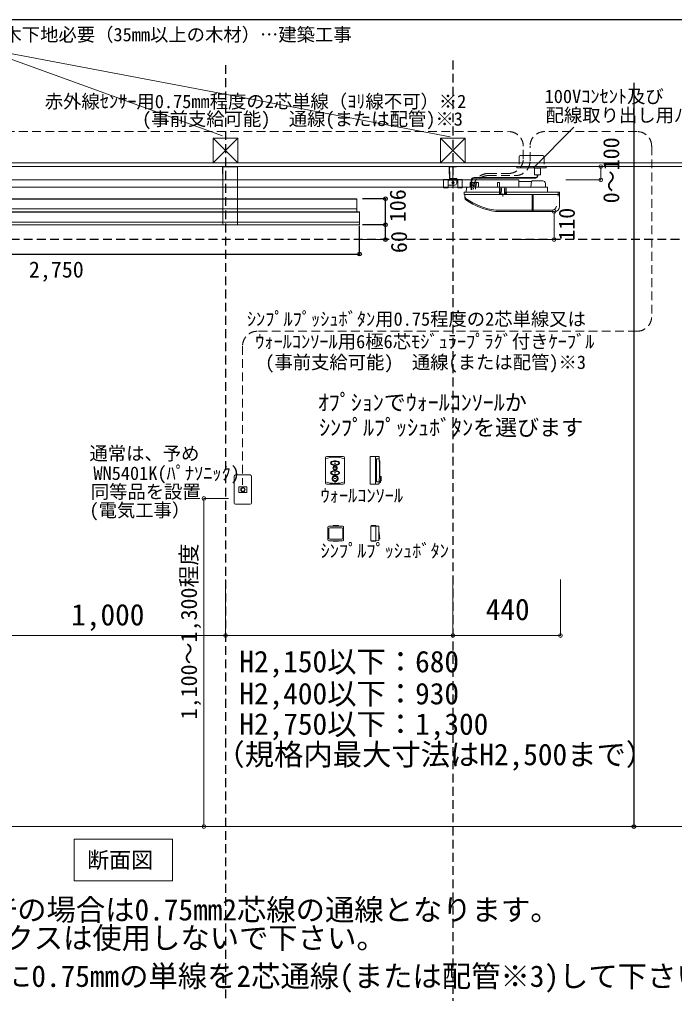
# Model space of a CAD drawing. Units: millimetres, scale not verified. Extents: x -6189 to 5985, y -4251 to 4224.
# Drawn here: x -801 to 1879, y 242 to 4224 of the extents above; entities that cross this region are included whole.
import ezdxf
from ezdxf.enums import TextEntityAlignment as Align

# ---------------------------------------------------------------- set-up
doc = ezdxf.new("R2010")
doc.units = ezdxf.units.MM
doc.header["$LTSCALE"] = 30
doc.header["$PDMODE"] = 32
doc.header["$PDSIZE"] = 15
doc.linetypes.add('DASHED1', pattern=[1.8, 1.2, -0.6])
doc.layers.add('0-0_枠線', color=7, linetype='Continuous')
for name, color, linetype, lineweight in [('2-1_断面', 7, 'Continuous', 18), ('2-3_配線', 7, 'DASHED1', 18), ('2-4', 7, 'Continuous', 18), ('A-0', 7, 'Continuous', 18)]:
    doc.layers.add(name, color=color, linetype=linetype, lineweight=lineweight)
doc.styles.add('ＭＳ ゴシック', font='')
doc.styles.get('ＭＳ ゴシック').set_extended_font_data('MS Gothic')

msp = doc.modelspace()

# ---------------------------------------------------------------- linework, layer by layer
at = {"layer": '0-0_枠線', "color": 6}
msp.add_line((-6189.44, 4224.29), (5980.98, 4224.29), dxfattribs=at)
at = {"layer": '0-0_枠線', "color": 4, "linetype": 'DASHED1'}
for p, q in [((42.43, 4037.87), (42.43, -2299.65)), ((972.43, 4056.22), (972.43, -3202.51)), ((2763.04, 3324.25), (-5074.14, 3324.25))]:
    msp.add_line(p, q, dxfattribs=at)
at = {"layer": '0-0_枠線', "color": 4}
for p, q in [((1712.92, 3965.06), (1712.92, 924.25)), ((696.56, 3491.13), (602.3, 3491.13)), ((696.56, 3385.13), (696.56, 3491.13)), ((590.74, 3264.91), (590.74, 3380.07)), ((696.56, 3385.13), (602.3, 3385.13)), ((696.56, 3324.25), (696.56, 3385.13)), ((-2157.58, 3264.91), (590.74, 3264.91))]:
    msp.add_line(p, q, dxfattribs=at)
for p in [(696.56, 3491.13), (696.56, 3385.13), (696.56, 3324.25), (590.74, 3264.91), (1712.92, 924.25)]:
    msp.add_point(p, dxfattribs=at)
at = {"layer": '2-1_断面'}
msp.add_line((-2853.42, 924.25), (2002.48, 924.25), dxfattribs=at)
at = {"layer": '2-3_配線'}
for p, q in [((1725.52, 2949.4), (172.02, 2949.4)), ((112.02, 2889.4), (112.02, 2321.17))]:
    msp.add_line(p, q, dxfattribs=at)
msp.add_arc((172.02, 2889.4), 60, 90, 180, dxfattribs=at)
at = {"layer": '2-4'}
for p, q in [((-964.54, 4108.41), (29.64, 3748.13)), ((-964.54, 4108.41), (961.16, 3745.12)), ((1467.64, 3783.88), (1303.24, 3619.48)), ((92.26, 3638.33), (-7.74, 3738.33)), ((92.26, 3738.33), (-7.74, 3638.33)), ((-7.74, 3738.33), (-7.74, 3638.33)), ((-7.74, 3738.33), (92.26, 3738.33)), ((92.26, 3738.33), (92.26, 3638.33)), ((1022.26, 3738.33), (922.26, 3638.33)), ((922.26, 3738.33), (1022.26, 3638.33)), ((922.26, 3738.33), (922.26, 3638.33)), ((922.26, 3738.33), (1022.26, 3738.33)), ((1022.26, 3738.33), (1022.26, 3637.78)), ((1340.15, 3668.33), (1248.15, 3668.33)), ((1968.8, 3638.33), (-2216.57, 3638.33)), ((1243.15, 3663.33), (1243.15, 3632.33)), ((1345.15, 3663.33), (1345.15, 3632.33)), ((1968.8, 3623.33), (-2216.57, 3623.33)), ((31.55, 3593.23), (31.55, 3385.13)), ((31.95, 3623.23), (59.95, 3623.23)), ((59.95, 3623.23), (59.95, 3621.63)), ((59.95, 3621.63), (91.55, 3621.63)), ((91.55, 3385.13), (91.55, 3621.63)), ((958.66, 3574.31), (958.66, 3602.31)), ((960.26, 3602.31), (958.66, 3602.31)), ((959.06, 3623.17), (987.06, 3623.17)), ((960.26, 3602.31), (960.26, 3573.91)), ((987.06, 3623.17), (987.06, 3621.57)), ((1316.98, 3583), (1316.98, 3589.21)), ((1319.47, 3583), (1319.47, 3589.21)), ((960.26, 3573.91), (988.66, 3573.91)), ((960.66, 3572.31), (988.66, 3572.31)), ((962.57, 3573.91), (986.21, 3573.91)), ((988.66, 3572.31), (988.66, 3573.91)), ((1047.52, 3568), (1047.52, 3528.21)), ((1050.01, 3568), (1050.01, 3528.21)), ((1057.52, 3578), (1311.98, 3578)), ((1057.52, 3575.51), (1311.98, 3575.51)), ((-1832.01, 3489.53), (579.74, 3489.53)), ((-1825.81, 3449.53), (579.74, 3449.53)), ((-1824.05, 3438.13), (579.74, 3438.13)), ((-1758.46, 3438.13), (590.74, 3438.13)), ((-1758.46, 3436.13), (590.74, 3436.13)), ((590.74, 3385.13), (590.74, 3438.13)), ((-1758.46, 3396.13), (590.74, 3396.13)), ((-1758.46, 3385.13), (590.74, 3385.13)), ((451.75, 2329.47), (451.75, 2432.47)), ((523.75, 2437.47), (456.75, 2437.47)), ((528.75, 2329.47), (528.75, 2432.47)), ((634.37, 2325.47), (634.37, 2436.47)), ((635.37, 2437.47), (655.37, 2437.47)), ((655.37, 2324.47), (655.37, 2437.47)), ((655.37, 2437.47), (668.5, 2437.47)), ((487.17, 2410.47), (493.11, 2410.47)), ((487.17, 2390.47), (493.11, 2390.47)), ((660.37, 2334.47), (660.37, 2427.47)), ((661.37, 2428.47), (670.95, 2428.47)), ((671.44, 2419.47), (673.95, 2419.47)), ((672.1, 2401.47), (673.95, 2401.47)), ((672.15, 2399.47), (673.95, 2399.47)), ((673.95, 2401.47), (673.95, 2419.47)), ((673.95, 2381.47), (673.95, 2399.47)), ((77.94, 2246.76), (77.94, 2356.76)), ((142.94, 2361.76), (82.94, 2361.76)), ((147.94, 2246.76), (147.94, 2356.76)), ((487.17, 2370.47), (493.11, 2370.47)), ((672.02, 2357.47), (675.95, 2357.47)), ((672.13, 2361.47), (673.95, 2361.47)), ((672.36, 2379.47), (673.95, 2379.47)), ((672.37, 2381.47), (673.95, 2381.47)), ((673.95, 2361.47), (673.95, 2379.47)), ((678.95, 2355.47), (675.95, 2357.47)), ((675.95, 2336.47), (675.95, 2357.47)), ((678.95, 2338.47), (678.95, 2355.47)), ((96.32, 2289.99), (96.32, 2313.21)), ((96.32, 2313.21), (129.19, 2313.21)), ((129.19, 2313.21), (129.19, 2289.99)), ((456.75, 2324.47), (523.75, 2324.47)), ((486.26, 2335.12), (486.13, 2337.31)), ((487.17, 2346.97), (493.11, 2346.97)), ((494.24, 2335.12), (494.37, 2337.31)), ((635.37, 2324.47), (655.37, 2324.47)), ((655.37, 2324.47), (668.5, 2324.47)), ((661.37, 2333.47), (670.95, 2333.47)), ((675.95, 2336.47), (671.13, 2336.47)), ((678.95, 2338.47), (675.95, 2336.47)), ((129.19, 2289.99), (96.32, 2289.99)), ((82.94, 2241.76), (142.94, 2241.76)), ((521.44, 2152.81), (465.44, 2152.81)), ((482.94, 2154.81), (503.94, 2154.81)), ((482.94, 2154.81), (482.94, 2152.81)), ((503.94, 2154.81), (503.94, 2152.81)), ((637.36, 2152.81), (657.36, 2152.81)), ((638.36, 2154.81), (638.36, 2152.81)), ((638.36, 2154.81), (657.36, 2154.81)), ((657.36, 2154.81), (657.36, 2090.81)), ((668.45, 2151.89), (657.36, 2152.81)), ((669.36, 2094.73), (669.36, 2150.89)), ((461.44, 2096.81), (461.44, 2148.81)), ((463.94, 2103.81), (463.94, 2140.81)), ((464.44, 2103.31), (464.44, 2141.31)), ((518.44, 2145.31), (468.44, 2145.31)), ((517.94, 2145.81), (468.94, 2145.81)), ((522.44, 2103.31), (522.44, 2141.31)), ((522.94, 2140.81), (522.94, 2103.81)), ((525.44, 2096.81), (525.44, 2148.81)), ((465.44, 2092.81), (521.44, 2092.81)), ((468.44, 2099.31), (518.44, 2099.31)), ((517.94, 2098.81), (468.94, 2098.81)), ((482.94, 2092.81), (482.94, 2090.81)), ((503.94, 2090.81), (482.94, 2090.81)), ((503.94, 2092.81), (503.94, 2090.81)), ((638.36, 2092.81), (638.36, 2090.81)), ((638.36, 2090.81), (657.36, 2090.81)), ((668.45, 2093.73), (657.36, 2092.81)), ((669.36, 2099.31), (672.46, 2100.09))]:
    msp.add_line(p, q, dxfattribs=at)
at = {"layer": '2-4', "linetype": 'DASHED1'}
for p, q in [((-1342.76, 3766.05), (1200.27, 3766.05)), ((1725.52, 3766.05), (1347.97, 3766.05)), ((1260.27, 3654.71), (1260.27, 3706.05)), ((1287.97, 3645.83), (1287.97, 3706.05)), ((1785.52, 3706.05), (1785.52, 3009.4)), ((1115.18, 3585.83), (1227.97, 3585.83)), ((1116.3, 3594.71), (1200.27, 3594.71)), ((1056.3, 3534.71), (1056.3, 3529.86)), ((1065.18, 3535.83), (1065.18, 3529.86))]:
    msp.add_line(p, q, dxfattribs=at)
at = {"layer": '2-4', "color": 4}
for p, q in [((1577.44, 3622.78), (1434.06, 3622.78)), ((1577.44, 3622.78), (1577.44, 3568.31)), ((1577.44, 3568.31), (1434.06, 3568.31)), ((1386.58, 3439.28), (1251.94, 3439.28)), ((1386.58, 3439.28), (1386.58, 3324.25)), ((696.56, 3324.25), (602.3, 3324.25)), ((1386.58, 3324.25), (1251.94, 3324.25)), ((53.76, 2265.9), (-46.34, 2265.9)), ((-46.34, 2265.9), (-46.34, 924.25)), ((42.43, 1705.14), (42.43, 1934.88)), ((972.43, 1705.14), (972.43, 1934.88)), ((1412.43, 1705.14), (1412.43, 1934.88)), ((-957.57, 1705.14), (42.43, 1705.14)), ((42.43, 1705.14), (982.43, 1705.14)), ((982.43, 1705.14), (1412.43, 1705.14)), ((53.76, 924.25), (-46.34, 924.25)), ((1712.92, 924.25), (1759.49, 924.25))]:
    msp.add_line(p, q, dxfattribs=at)
at = {"layer": '2-4'}
for points in [[(29.95, 3621.23), (29.95, 3593.23), (31.55, 3593.23), (31.55, 3621.63), (59.95, 3621.63)], [(957.06, 3621.17), (957.06, 3593.17), (958.66, 3593.17), (958.66, 3621.57), (987.06, 3621.57)], [(-1832.26, 3491.13), (579.74, 3491.13), (579.74, 3438.13)], [(507.17, 2407.39), (507.98, 2408.91), (508.25, 2410.47), (507.98, 2412.03), (507.17, 2413.55), (505.84, 2414.97), (504.04, 2416.26), (501.82, 2417.36), (499.25, 2418.26), (496.41, 2418.93), (493.38, 2419.33), (490.25, 2419.47), (487.13, 2419.33), (484.09, 2418.93), (481.25, 2418.26), (478.68, 2417.36), (476.46, 2416.26), (474.66, 2414.97), (473.34, 2413.55), (472.52, 2412.03), (472.25, 2410.47), (472.52, 2408.91), (473.34, 2407.39)], [(473.34, 2407.39), (474.66, 2405.97), (476.46, 2404.69), (478.68, 2403.58), (481.25, 2402.68), (484.09, 2402.01), (487.13, 2401.61), (490.25, 2401.47)], [(505.29, 2408.08), (506.01, 2409.25), (506.25, 2410.47), (506.01, 2411.69), (505.29, 2412.86), (504.11, 2413.97), (502.51, 2414.97), (500.54, 2415.83), (498.25, 2416.53), (495.72, 2417.05), (493.03, 2417.36), (490.25, 2417.47), (487.47, 2417.36), (484.78, 2417.05), (482.25, 2416.53), (479.97, 2415.83), (477.99, 2414.97), (476.39, 2413.97), (475.22, 2412.86), (474.49, 2411.69), (474.25, 2410.47), (474.49, 2409.25), (475.22, 2408.08)], [(475.22, 2408.08), (476.39, 2406.97), (477.99, 2405.97), (479.97, 2405.11), (482.25, 2404.41), (484.78, 2403.89), (487.47, 2403.58), (490.25, 2403.47)], [(490.25, 2403.47), (493.03, 2403.58), (495.72, 2403.89), (498.25, 2404.41), (500.54, 2405.11), (502.51, 2405.97), (504.11, 2406.97), (505.29, 2408.08)], [(490.25, 2401.47), (493.38, 2401.61), (496.41, 2402.01), (499.25, 2402.68), (501.82, 2403.58), (504.04, 2404.69), (505.84, 2405.97), (507.17, 2407.39)], [(637.36, 2152.81), (637.36, 2092.81), (657.36, 2092.81)]]:
    msp.add_lwpolyline(points, dxfattribs=at)
for points in [[(1234.15, 3617.78), (1354.15, 3617.78), (1354.15, 3622.78), (1234.15, 3622.78)], [(1330.25, 3616.59), (1306.6, 3616.59), (1306.6, 3589.21), (1330.25, 3589.21)], [(490.25, 2379.47), (487.13, 2379.33), (484.09, 2378.93), (481.25, 2378.26), (478.68, 2377.36), (476.46, 2376.26), (474.66, 2374.97), (473.34, 2373.55), (472.52, 2372.03), (472.25, 2370.47), (472.52, 2368.91), (473.34, 2367.39), (474.66, 2365.97), (476.46, 2364.69), (478.68, 2363.58), (481.25, 2362.68), (484.09, 2362.01), (487.13, 2361.61), (490.25, 2361.47), (493.38, 2361.61), (496.41, 2362.01), (499.25, 2362.68), (501.82, 2363.58), (504.04, 2364.69), (505.84, 2365.97), (507.17, 2367.39), (507.98, 2368.91), (508.25, 2370.47), (507.98, 2372.03), (507.17, 2373.55), (505.84, 2374.97), (504.04, 2376.26), (501.82, 2377.36), (499.25, 2378.26), (496.41, 2378.93), (493.38, 2379.33)], [(490.25, 2377.47), (487.47, 2377.36), (484.78, 2377.05), (482.25, 2376.53), (479.97, 2375.83), (477.99, 2374.97), (476.39, 2373.97), (475.22, 2372.86), (474.49, 2371.69), (474.25, 2370.47), (474.49, 2369.25), (475.22, 2368.08), (476.39, 2366.97), (477.99, 2365.97), (479.97, 2365.11), (482.25, 2364.41), (484.78, 2363.89), (487.47, 2363.58), (490.25, 2363.47), (493.03, 2363.58), (495.72, 2363.89), (498.25, 2364.41), (500.54, 2365.11), (502.51, 2365.97), (504.11, 2366.97), (505.29, 2368.08), (506.01, 2369.25), (506.25, 2370.47), (506.01, 2371.69), (505.29, 2372.86), (504.11, 2373.97), (502.51, 2374.97), (500.54, 2375.83), (498.25, 2376.53), (495.72, 2377.05), (493.03, 2377.36)], [(675.95, 2336.47), (674.93, 2336.47), (674.93, 2331.56), (675.95, 2331.56)], [(-576.63, 872.84), (-175.3, 872.84), (-175.3, 701.79), (-576.63, 701.79)]]:
    msp.add_lwpolyline(points, close=True, dxfattribs=at)
for centre, radius in [((490.25, 2390.47), 9), ((490.25, 2390.47), 7), ((490.25, 2346.97), 10.5), ((490.25, 2346.97), 8.5), ((113.63, 2301.6), 8.77), ((113.63, 2301.6), 7.19)]:
    msp.add_circle(centre, radius, dxfattribs=at)
at = {"layer": '2-4', "linetype": 'DASHED1'}
for centre, radius, start, end in [((1200.27, 3706.05), 60, 0, 90), ((1347.97, 3706.05), 60, 90, 180), ((1725.52, 3706.05), 60, 0, 90), ((1200.27, 3654.71), 60, 270, 0), ((1227.97, 3645.83), 60, 270, 0), ((1116.3, 3534.71), 60, 90, 180), ((1115.18, 3535.83), 50, 90, 180), ((1725.52, 3009.4), 60, 270, 0)]:
    msp.add_arc(centre, radius, start, end, dxfattribs=at)
at = {"layer": '2-4'}
for centre, radius, start, end in [((1248.15, 3663.33), 5, 90, 180), ((1340.15, 3663.33), 5, 0, 90), ((31.95, 3621.23), 2, 90, 180), ((959.06, 3621.17), 2, 90, 180), ((960.66, 3574.31), 2, 180, 270), ((1057.52, 3568), 10, 90, 180), ((1057.52, 3568), 7.51, 90, 180), ((1311.98, 3583), 5, 270, 0), ((1311.98, 3583), 7.49, 270, 0), ((456.75, 2432.47), 5, 90, 180), ((490.25, 2307.95), 126.52, 72.28408, 107.71592), ((523.75, 2432.47), 5, 0, 90), ((635.37, 2436.47), 1, 90, 180), ((668.5, 2435.47), 2, 3.92072, 90), ((-126.7, 2380.97), 799.06, 356.07928, 3.92072), ((661.37, 2427.47), 1, 90, 180), ((82.94, 2356.76), 5, 90, 180), ((142.94, 2356.76), 5, 0, 90), ((490.25, 2346.97), 12.5, 288.60547, 251.39453), ((490.25, 2453.99), 126.52, 252.28408, 287.71592), ((456.75, 2329.47), 5, 180, 270), ((490.25, 2336.47), 4.21, 198.659, 341.341), ((523.75, 2329.47), 5, 270, 0), ((635.37, 2325.47), 1, 180, 270), ((661.37, 2334.47), 1, 180, 270), ((668.5, 2326.47), 2, 270, 356.07928), ((82.94, 2246.76), 5, 180, 270), ((142.94, 2246.76), 5, 270, 0), ((465.44, 2148.81), 4, 90, 180), ((521.44, 2148.81), 4, 0, 90), ((668.36, 2150.89), 1, 0, 85.23636), ((468.94, 2140.81), 5, 90, 180), ((468.44, 2141.31), 4, 90, 180), ((517.94, 2140.81), 5, 0, 90), ((518.44, 2141.31), 4, 0, 90), ((942.08, 2146.87), 272.72, 180.32851, 189.63619), ((465.44, 2096.81), 4, 180, 270), ((468.94, 2103.81), 5, 180, 270), ((468.44, 2103.31), 4, 180, 270), ((517.94, 2103.81), 5, 270, 0), ((518.44, 2103.31), 4, 270, 0), ((521.44, 2096.81), 4, 270, 0), ((668.36, 2094.73), 1, 274.76364, 0), ((672.22, 2101.06), 1, 284.03624, 9.63619)]:
    msp.add_arc(centre, radius, start, end, dxfattribs=at)
at = {"layer": '2-4', "color": 4}
for p in [(1577.44, 3622.78), (1577.44, 3568.31), (1386.58, 3439.28), (1386.58, 3324.25), (-46.34, 2265.9), (42.43, 1705.14), (972.43, 1705.14), (1412.43, 1705.14), (-46.34, 924.25)]:
    msp.add_point(p, dxfattribs=at)
at = {"layer": 'A-0'}
for p, q in [((972.43, 3551.2), (972.43, 3589.68)), ((-2107.57, 3568.31), (1241.71, 3568.31)), ((933.93, 3570.31), (933.93, 3536.31)), ((955.43, 3570.31), (933.93, 3570.31)), ((953.43, 3568.31), (933.93, 3568.31)), ((952.93, 3568.31), (952.93, 3536.31)), ((953.43, 3568.31), (953.43, 3547.31)), ((953.43, 3565.31), (956.43, 3565.31)), ((953.43, 3547.31), (980.43, 3547.31)), ((955.43, 3570.31), (959.93, 3570.31)), ((955.43, 3567.31), (955.43, 3565.31)), ((956.43, 3568.31), (956.43, 3570.31)), ((956.43, 3568.31), (959.14, 3568.31)), ((956.43, 3567.31), (956.43, 3565.31)), ((956.43, 3567.31), (988.43, 3567.31)), ((960.12, 3570.91), (959.93, 3570.31)), ((961.78, 3570.04), (960.5, 3568.85)), ((982.83, 3572.31), (962.02, 3572.31)), ((982.39, 3570.31), (962.46, 3570.31)), ((971.41, 3557.31), (973.17, 3557.31)), ((972.43, 3575.79), (972.43, 3556.06)), ((972.43, 3551.2), (972.43, 3564.75)), ((983.07, 3570.04), (984.35, 3568.85)), ((984.73, 3570.91), (984.93, 3570.31)), ((984.93, 3570.31), (988.43, 3570.31)), ((985.71, 3568.31), (988.43, 3568.31)), ((988.43, 3570.31), (988.43, 3568.31)), ((988.43, 3570.31), (1010.93, 3570.31)), ((988.43, 3568.31), (991.93, 3568.31)), ((988.43, 3567.31), (988.43, 3555.31)), ((991.93, 3570.31), (991.93, 3536.31)), ((1010.93, 3570.31), (1010.93, 3536.31)), ((1042.66, 3557.28), (1076.66, 3557.28)), ((1042.66, 3538.28), (1042.66, 3557.28)), ((1058.66, 3551.78), (1054.66, 3551.78)), ((1059.46, 3549.78), (1058.66, 3551.78)), ((1058.66, 3543.78), (1059.46, 3545.78)), ((1059.86, 3549.78), (1059.46, 3549.78)), ((1059.46, 3545.78), (1059.86, 3545.78)), ((1059.86, 3549.78), (1060.66, 3551.78)), ((1059.86, 3545.78), (1060.66, 3543.78)), ((1064.66, 3551.78), (1060.66, 3551.78)), ((1076.66, 3538.28), (1076.66, 3557.28)), ((1154.66, 3558.28), (1162.66, 3558.28)), ((1154.66, 3538.28), (1154.66, 3558.28)), ((1162.66, 3538.28), (1162.66, 3558.28)), ((1241.66, 3561.28), (1241.66, 3538.28)), ((1241.71, 3568.31), (1241.71, 3538.28)), ((1242.66, 3562.28), (1294.35, 3562.28)), ((1294.4, 3562.58), (1290.66, 3538.28)), ((1296.37, 3564.28), (1340.66, 3564.28)), ((1350.66, 3554.28), (1350.66, 3538.28)), ((-2107.57, 3538.31), (1209.42, 3538.31)), ((952.93, 3538.31), (933.93, 3538.31)), ((952.93, 3536.31), (933.93, 3536.31)), ((991.93, 3536.31), (1010.93, 3536.31)), ((1018.66, 3517.28), (1018.66, 3509.28)), ((1018.66, 3509.28), (1408.66, 3509.28)), ((1019.66, 3518.28), (1163.25, 3518.28)), ((1021.66, 3509.28), (1021.66, 3494.46)), ((1028.48, 3536.48), (1026.66, 3518.28)), ((1030.47, 3538.28), (1357.66, 3538.28)), ((1054.66, 3543.78), (1058.66, 3543.78)), ((1060.66, 3543.78), (1064.66, 3543.78)), ((1163.4, 3533.29), (1163.16, 3509.28)), ((1164.92, 3534.28), (1164.4, 3534.28)), ((1165.92, 3533.29), (1166.16, 3509.28)), ((1166.07, 3518.28), (1170.47, 3518.28)), ((1170.96, 3532.48), (1170.16, 3509.28)), ((1177.16, 3513.09), (1177.16, 3500.98)), ((1183.36, 3532.48), (1184.16, 3509.28)), ((1183.85, 3518.28), (1188.25, 3518.28)), ((1188.4, 3533.29), (1188.16, 3509.28)), ((1189.92, 3534.28), (1189.4, 3534.28)), ((1190.92, 3533.29), (1191.16, 3509.28)), ((1191.07, 3518.28), (1407.66, 3518.28)), ((1297.16, 3509.28), (1297.16, 3439.28)), ((1300.16, 3509.28), (1300.16, 3439.28)), ((1359.66, 3536.28), (1359.66, 3518.28)), ((1402.43, 3518.28), (1402.43, 3502.49)), ((1408.66, 3517.28), (1408.66, 3509.28)), ((1408.66, 3459.28), (1408.66, 3509.28)), ((1147.16, 3439.28), (1300.16, 3439.28)), ((1147.83, 3444.23), (1300.16, 3444.23)), ((1376.15, 3444.23), (1300.16, 3444.23)), ((1388.66, 3439.28), (1300.16, 3439.28))]:
    msp.add_line(p, q, dxfattribs=at)
msp.add_circle((972.43, 3557.31), 4.5, dxfattribs=at)
for centre, radius, start, end in [((955.43, 3568.31), 2, 90, 180), ((956.43, 3567.31), 1, 90, 180), ((959.14, 3570.31), 2, 270, 313.06713), ((962.02, 3570.31), 2, 90, 162.3577), ((962.46, 3569.31), 1, 90, 133.06713), ((980.43, 3555.31), 8, 270, 0), ((982.39, 3569.31), 1, 46.93287, 90), ((982.83, 3570.31), 2, 17.6423, 90), ((985.71, 3570.31), 2, 226.93287, 270), ((1054.66, 3547.78), 4, 90, 180), ((1054.66, 3547.78), 4, 180, 270), ((1064.66, 3547.78), 4, 0, 90), ((1064.66, 3547.78), 4, 270, 0), ((1242.66, 3561.28), 1, 90, 180), ((1296.37, 3562.28), 2, 90, 171.25384), ((1340.66, 3554.28), 10, 0, 90), ((1019.66, 3517.28), 1, 90, 180), ((1030.47, 3536.28), 2, 90, 174.28941), ((1164.4, 3533.28), 1, 90, 179.42706), ((1164.92, 3533.28), 1, 0.57294, 90), ((1176.95, 3532.28), 6, 90, 178.02507), ((1177.36, 3532.28), 6, 1.97493, 90), ((1189.4, 3533.28), 1, 90, 179.42706), ((1189.92, 3533.28), 1, 0.57294, 90), ((1357.66, 3536.28), 2, 0, 90), ((1407.66, 3517.28), 1, 0, 90), ((1031.66, 3500.57), 10, 180, 234.60574), ((1031.66, 3494.46), 10, 180, 235.35849), ((1184.66, 3715.9), 274.16, 234.60574, 262.27997), ((1184.66, 3715.9), 279.16, 235.35849, 262.27997), ((1376.15, 3464.23), 20, 270, 348.8818), ((1388.66, 3459.28), 20, 270, 0)]:
    msp.add_arc(centre, radius, start, end, dxfattribs=at)

# ---------------------------------------------------------------- texts
at = {"layer": '2-4', "style": 'ＭＳ ゴシック'}
for s, height, p in [('天井裏木下地必要（35mm以上の木材）…建築工事', 54.99, (-1091.29, 4118.53)), ('ｵﾌﾟｼｮﾝでｳｫｰﾙｺﾝｿｰﾙか', 65.98, (419.61, 2605.79)), ('ｼﾝﾌﾟﾙﾌﾟｯｼｭﾎﾞﾀﾝを選びます', 65.98, (425.01, 2503.21)), ('断面図', 65.98, (-524, 734.68)), ('※1ﾌﾟｯｼｭﾎﾞﾀﾝｽｲｯﾁの場合は0.75mm2芯線の通線となります。', 87.98, (-1769.9, 513.76)), ('スイッチボックスは使用しないで下さい。', 87.98, (-1582.36, 398.41)), ('※2赤外線ｾﾝｻｰ用に0.75mmの単線を2芯通線(または配管※3)して下さい。', 87.98, (-1771.87, 242.16))]:
    msp.add_text(s, height=height, dxfattribs=at).set_placement(p, align=Align.BOTTOM_LEFT)
at = {"layer": '2-4', "color": 4, "style": 'ＭＳ ゴシック'}
for s, p in [('100Vｺﾝｾﾝﾄ及び', (1347.64, 3866.01)), ('赤外線ｾﾝｻｰ用0.75mm程度の2芯単線（ﾖﾘ線不可）※2', (-697.15, 3845.3)), ('配線取り出し用ﾉｽﾞﾙﾁｯﾌﾟ', (1351.59, 3789.09)), ('(事前支給可能)\u3000通線(または配管)※3', (-298.88, 3773.6)), ('ｼﾝﾌﾟﾙﾌﾟｯｼｭﾎﾞﾀﾝ用0.75程度の2芯単線又は', (129.51, 2955.64)), ('ｳｫｰﾙｺﾝｿｰﾙ用6極6芯ﾓｼﾞｭﾗｰﾌﾟﾗｸﾞ付きｹｰﾌﾞﾙ', (163.77, 2863.41)), ('(事前支給可能)\u3000通線(または配管)※3', (204.69, 2778.8)), ('通常は、予め', (-514.41, 2406.03)), ('WN5401K(ﾊﾟﾅｿﾆｯｸ)', (-498.21, 2325.04)), ('同等品を設置', (-509.01, 2249.46)), ('ｳｫｰﾙｺﾝｿｰﾙ', (430.96, 2234)), ('(電気工事）', (-514.41, 2173.87)), ('ｼﾝﾌﾟﾙﾌﾟｯｼｭﾎﾞﾀﾝ', (430.96, 2007.92))]:
    msp.add_text(s, height=54.99, dxfattribs=at).set_placement(p, align=Align.BOTTOM_LEFT)
at = {"layer": '2-4', "color": 3, "style": 'ＭＳ ゴシック'}
for s, p in [('0～100', (1672.75, 3472.75)), ('106', (799.21, 3395.37)), ('110', (1490.93, 3319.63)), ('60', (804.26, 3269.14)), ('1,100～1,300程度', (-54.82, 1362.64))]:
    msp.add_text(s, height=65.98, rotation=90, dxfattribs=at).set_placement(p, align=Align.BOTTOM_LEFT)
for s, height, p in [('2,750', 65.98, (-762.1, 3149.1)), ('1,000', 87.98, (-588.82, 1720.14)), ('440', 87.98, (1106.66, 1741.75)), ('H2,150以下：680', 87.98, (98.85, 1528.55)), ('H2,400以下：930', 87.98, (98.85, 1397.55)), ('H2,750以下：1,300', 87.98, (98.85, 1273.1)), ('（規格内最大寸法はH2,500まで）', 87.98, (0.6, 1148.65))]:
    msp.add_text(s, height=height, dxfattribs=at).set_placement(p, align=Align.BOTTOM_LEFT)

doc.saveas('drawing.dxf')
